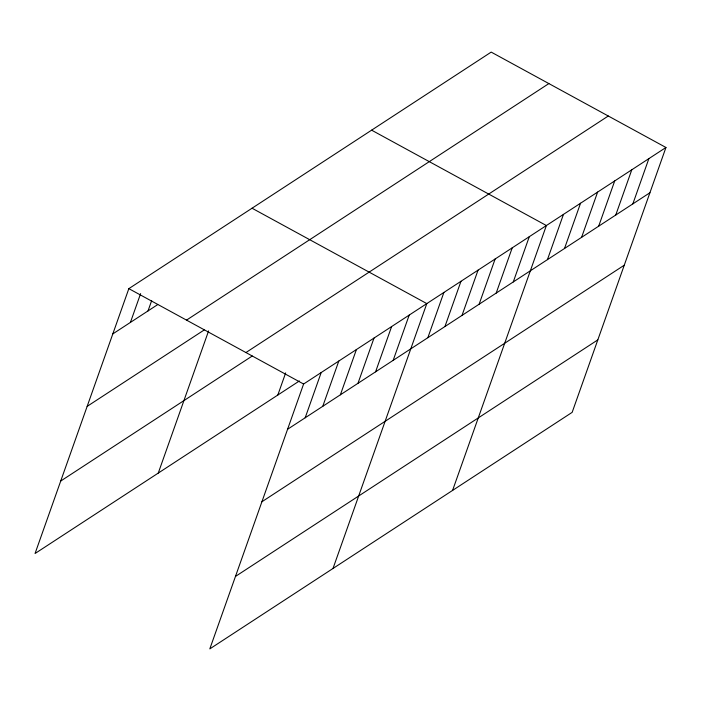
<?xml version="1.0" encoding="UTF-8"?>
<svg xmlns="http://www.w3.org/2000/svg" width="701" height="701" viewBox="0 0 701 701"><rect width="100%" height="100%" fill="white"/><g stroke="black" fill="none" stroke-linecap="round" stroke-linejoin="round"><path stroke-width="1.05" d="M665.95 147.482L303.603 384.025L209.809 648.898L572.156 412.354L665.95 147.482L491.191 52.102L128.844 288.646L35.05 553.518L299.397 380.95M130.421 322.407L140.621 293.614M148.025 310.92L151.661 300.633M158.251 473.096L208.591 330.925M277.824 395.031L285.666 372.888M305.18 417.787L321.198 372.538M322.775 406.3L338.802 361.05M340.379 394.803L356.406 349.562M357.974 383.316L374.001 338.066M375.578 371.828L391.605 326.578M393.173 360.34L409.2 315.091M333.001 568.476L426.804 303.603L252.045 208.223M427.855 337.698L443.882 292.448M444.942 326.543L460.969 281.294M462.02 315.397L478.047 270.148M479.107 304.243L495.125 258.993M496.185 293.097L512.212 247.847M513.272 281.942L529.29 236.693M452.583 490.411L546.377 225.538L371.618 130.167M547.437 259.642L563.455 214.392M564.515 248.487L580.542 203.237M581.602 237.332L597.62 192.083M598.68 226.186L614.707 180.937M615.758 215.032L631.785 169.782M632.845 203.886L648.872 158.636M112.826 333.895L157.699 304.602M186.519 320.12L548.865 83.577M87.161 406.37L204.193 329.969M245.937 352.55L608.284 116.007M60.715 481.044L252.237 356.012M287.576 429.275L649.923 192.731M261.911 501.75L624.258 265.206M235.475 576.424L597.822 339.88M128.844 288.646L303.603 384.025"/></g></svg>
